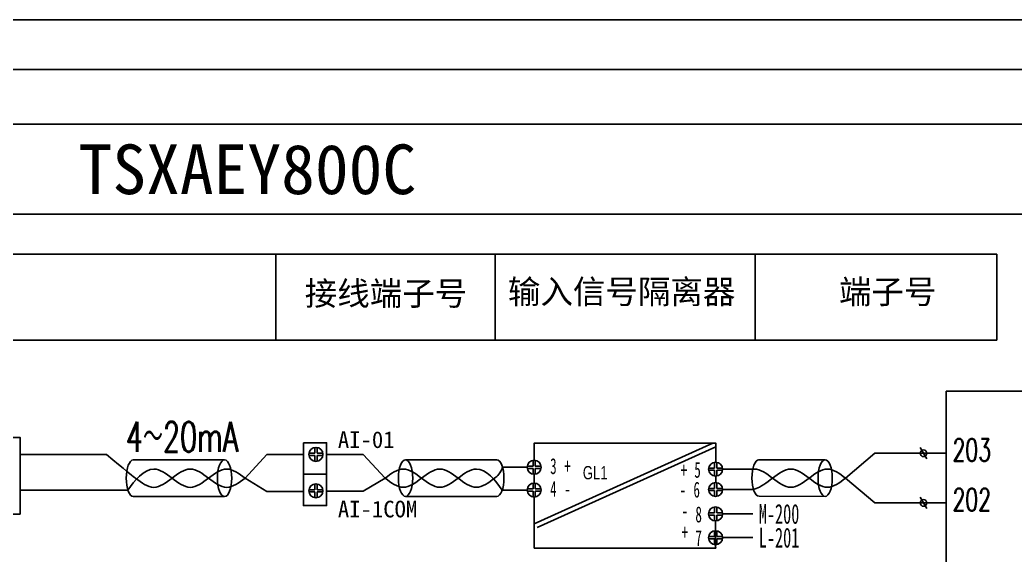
# Model space of a CAD drawing. Header units: millimetres. Extents: x 201 to 11482, y -7821 to 251.
# Drawn here: x 6470.4 to 6670.9, y -6684.6 to -6576.8 of the extents above; entities that cross this region are included whole.
import ezdxf

# ---------------------------------------------------------------- set-up
doc = ezdxf.new("R2010")
doc.units = ezdxf.units.MM
for name, color, linetype in [('02', 7, 'Continuous'), ('11', 7, 'Continuous'), ('LINE_THIN', 2, 'Continuous'), ('TEXT', 6, 'Continuous'), ('µçÂ¡¤Í¼', 7, 'Continuous')]:
    doc.layers.add(name, color=color, linetype=linetype)
doc.styles.add('HZ', font='txt', dxfattribs={"width": 0.67, "bigfont": 'hztxt'})

msp = doc.modelspace()

# ---------------------------------------------------------------- linework, layer by layer
for p, q in [((6267.069, -6586.831), (6829.173, -6586.831)), ((6667.258, -6623.976), (6437.5, -6623.976)), ((6521.977, -6623.976), (6521.977, -6641.295)), ((6566.194, -6623.976), (6566.194, -6641.295)), ((6618.574, -6623.976), (6618.574, -6641.295)), ((6667.258, -6641.295), (6667.258, -6623.976)), ((6437.5, -6641.295), (6667.258, -6641.295)), ((6470.465, -6664.3), (6487.835, -6664.3)), ((6489.154, -6665.397), (6487.835, -6664.3)), ((6470.465, -6671.483), (6487.835, -6671.483)), ((6610.591, -6677.7), (6610.591, -6683.17))]:
    msp.add_line(p, q)
at = {"color": 6}
for p, q in [((6574.03, -6672.883), (6574.046, -6683.17)), ((6574.046, -6683.17), (6610.618, -6683.17))]:
    msp.add_line(p, q, dxfattribs=at)
for points in [[(6355.314, -6597.84), (6724.396, -6597.84), (6724.396, -6615.96), (6355.314, -6615.96)], [(6657.024, -6651.582), (6675.868, -6651.582), (6675.868, -6903.099), (6657.024, -6903.099)], [(6470.465, -6676.342), (6437.5, -6676.342), (6437.5, -6660.912), (6470.465, -6660.912)]]:
    msp.add_lwpolyline(points, close=True)
at = {"layer": '02'}
for p, q in [((6529.841, -6662.899), (6529.841, -6664.073)), ((6530.282, -6662.899), (6530.282, -6664.073)), ((6511.647, -6665.415), (6493.262, -6665.415)), ((6515.769, -6669.092), (6520.191, -6664.309)), ((6529.841, -6664.073), (6528.667, -6664.073)), ((6529.841, -6664.514), (6528.667, -6664.514)), ((6529.841, -6664.514), (6529.841, -6665.688)), ((6531.456, -6664.073), (6530.282, -6664.073)), ((6530.282, -6664.514), (6530.282, -6665.688)), ((6531.456, -6664.514), (6530.282, -6664.514)), ((6543.998, -6669.08), (6539.576, -6664.296)), ((6548.119, -6665.403), (6566.504, -6665.403)), ((6573.817, -6665.501), (6573.817, -6666.675)), ((6574.258, -6665.501), (6574.258, -6666.675)), ((6610.383, -6665.881), (6610.383, -6667.055)), ((6610.824, -6665.881), (6610.824, -6667.055)), ((6632.668, -6665.403), (6619.216, -6665.403)), ((6636.789, -6669.08), (6642.689, -6664.078)), ((6573.817, -6666.675), (6572.643, -6666.675)), ((6573.817, -6667.117), (6572.643, -6667.117)), ((6573.817, -6667.117), (6573.817, -6668.291)), ((6575.432, -6666.675), (6574.258, -6666.675)), ((6574.258, -6667.117), (6574.258, -6668.291)), ((6575.432, -6667.117), (6574.258, -6667.117)), ((6610.383, -6667.055), (6609.209, -6667.055)), ((6610.383, -6667.496), (6609.209, -6667.496)), ((6610.383, -6667.496), (6610.383, -6668.67)), ((6611.998, -6667.055), (6610.824, -6667.055)), ((6610.824, -6667.496), (6610.824, -6668.67)), ((6611.998, -6667.496), (6610.824, -6667.496)), ((6515.769, -6669.092), (6520.191, -6671.739)), ((6543.998, -6669.08), (6539.576, -6671.727)), ((6610.383, -6669.974), (6610.383, -6671.148)), ((6610.824, -6669.974), (6610.824, -6671.148)), ((6636.789, -6669.08), (6642.689, -6674.08)), ((6529.841, -6671.415), (6528.667, -6671.415)), ((6529.841, -6671.856), (6528.667, -6671.856)), ((6529.841, -6670.241), (6529.841, -6671.415)), ((6529.841, -6671.856), (6529.841, -6673.03)), ((6530.282, -6670.241), (6530.282, -6671.415)), ((6531.456, -6671.415), (6530.282, -6671.415)), ((6530.282, -6671.856), (6530.282, -6673.03)), ((6531.456, -6671.856), (6530.282, -6671.856)), ((6573.81, -6671.251), (6572.636, -6671.251)), ((6573.81, -6671.692), (6572.636, -6671.692)), ((6573.81, -6670.077), (6573.81, -6671.251)), ((6573.81, -6671.692), (6573.81, -6672.866)), ((6574.251, -6670.077), (6574.251, -6671.251)), ((6575.425, -6671.251), (6574.251, -6671.251)), ((6574.251, -6671.692), (6574.251, -6672.866)), ((6575.425, -6671.692), (6574.251, -6671.692)), ((6610.383, -6671.148), (6609.209, -6671.148)), ((6610.383, -6671.589), (6609.209, -6671.589)), ((6610.383, -6671.589), (6610.383, -6672.763)), ((6611.998, -6671.148), (6610.824, -6671.148)), ((6610.824, -6671.589), (6610.824, -6672.763)), ((6611.998, -6671.589), (6610.824, -6671.589)), ((6511.647, -6672.769), (6493.262, -6672.769)), ((6548.119, -6672.757), (6566.504, -6672.757)), ((6632.668, -6672.757), (6619.346, -6672.742)), ((6610.371, -6674.894), (6610.371, -6676.068)), ((6610.812, -6674.894), (6610.812, -6676.068)), ((6610.371, -6676.068), (6609.197, -6676.068)), ((6610.371, -6676.509), (6609.197, -6676.509)), ((6610.371, -6676.509), (6610.371, -6677.683)), ((6611.986, -6676.068), (6610.812, -6676.068)), ((6610.812, -6676.509), (6610.812, -6677.683)), ((6611.986, -6676.509), (6610.812, -6676.509)), ((6610.371, -6679.677), (6610.371, -6680.851)), ((6610.812, -6679.677), (6610.812, -6680.851)), ((6610.371, -6680.851), (6609.197, -6680.851)), ((6610.371, -6681.292), (6609.197, -6681.292)), ((6610.371, -6681.292), (6610.371, -6682.467)), ((6611.986, -6680.851), (6610.812, -6680.851)), ((6611.986, -6681.292), (6610.812, -6681.292)), ((6610.812, -6681.292), (6610.812, -6682.467))]:
    msp.add_line(p, q, dxfattribs=at)
at = {"layer": '02', "color": 6, "lineweight": -2}
for p, q in [((6610.044, -6662.009), (6574.04, -6678.285)), ((6610.613, -6662.746), (6574.609, -6679.022)), ((6567.654, -6666.874), (6572.626, -6666.877)), ((6618.094, -6667.26), (6612.015, -6667.26)), ((6492.17, -6671.483), (6487.148, -6671.483)), ((6567.596, -6671.471), (6572.618, -6671.471)), ((6618.221, -6671.352), (6612.015, -6671.354)), ((6618.082, -6676.273), (6612.003, -6676.273)), ((6618.082, -6681.056), (6612.003, -6681.056))]:
    msp.add_line(p, q, dxfattribs=at)
at = {"layer": '02', "lineweight": -2}
for p, q in [((6527.545, -6664.309), (6520.183, -6664.309)), ((6532.221, -6664.296), (6539.584, -6664.296)), ((6527.545, -6668.285), (6532.221, -6668.285)), ((6527.545, -6671.739), (6520.183, -6671.739)), ((6532.221, -6671.727), (6539.584, -6671.727))]:
    msp.add_line(p, q, dxfattribs=at)
msp.add_lwpolyline([(6527.545, -6661.956), (6532.221, -6661.956), (6532.221, -6674.618), (6527.545, -6674.618)], close=True, dxfattribs=at)
at = {"layer": '02', "color": 6, "lineweight": -2}
for points in [[(6574.038, -6665.484), (6574.04, -6662.009), (6610.613, -6662.009), (6610.613, -6665.863)], [(6574.04, -6670.059), (6574.039, -6668.308)], [(6610.613, -6668.687), (6610.611, -6669.956)], [(6610.618, -6683.067), (6610.618, -6683.17)]]:
    msp.add_lwpolyline(points, dxfattribs=at)
at = {"layer": '02'}
for centre in [(6530.061, -6664.294), (6574.038, -6666.896), (6610.604, -6667.275), (6610.603, -6671.368), (6530.061, -6671.635), (6574.03, -6671.471), (6610.591, -6676.288), (6610.591, -6681.072)]:
    msp.add_circle(centre, 1.412, dxfattribs=at)
at = {"layer": '02', "color": 6, "lineweight": -2}
for centre, start, end in [((6610.613, -6667.26), 135.56611, 140.56789), ((6610.613, -6667.26), 39.43211, 49.12691), ((6610.613, -6667.26), 310.87309, 312.83785), ((6610.613, -6671.352), 135.56611, 140.56789), ((6610.613, -6671.352), 39.43211, 49.12691), ((6610.613, -6671.352), 310.87309, 312.83785), ((6610.601, -6676.273), 135.56611, 140.56789), ((6610.601, -6676.273), 39.43211, 49.12691), ((6610.601, -6676.273), 310.87309, 312.83785), ((6610.601, -6681.056), 135.56611, 140.56789), ((6610.601, -6681.056), 39.43211, 49.12691), ((6610.601, -6681.056), 310.87309, 312.83785)]:
    msp.add_arc(centre, 0.322, start, end, dxfattribs=at)
at = {"layer": '02', "extrusion": (0, 0, -1)}
for centre in [(6493.262, -6669.092), (6619.346, -6669.065)]:
    msp.add_ellipse(centre, major_axis=(0, 3.677), ratio=0.3908753, start_param=3.1415927, end_param=6.2831853, dxfattribs=at)
for centre in [(6511.647, -6669.092), (6632.668, -6669.08), (6632.668, -6669.08)]:
    msp.add_ellipse(centre, major_axis=(0, 3.677), ratio=0.3908753, dxfattribs=at)
at = {"layer": '02'}
msp.add_ellipse((6548.119, -6669.08), major_axis=(0, 3.677), ratio=0.3908753, dxfattribs=at)
msp.add_ellipse((6566.504, -6669.08), major_axis=(0, 3.677), ratio=0.3908753, start_param=3.1415927, end_param=6.2831853, dxfattribs=at)
for points, knots in [([(6515.769, -6669.092), (6514.543, -6670.012), (6512.092, -6671.852), (6508.414, -6669.092), (6504.737, -6666.333), (6501.06, -6669.092), (6497.383, -6671.852), (6494.332, -6669.563), (6492.508, -6668.193), (6489.154, -6665.397)], [0, 0, 0, 0, 2.7954019, 5.5908038, 8.3862057, 11.1816075, 13.9770094, 16.7724113, 18.1385703, 18.1385703, 18.1385703, 18.1385703]), ([(6515.769, -6669.092), (6514.543, -6668.173), (6512.092, -6666.333), (6508.414, -6669.092), (6504.737, -6671.852), (6501.06, -6669.092), (6496.651, -6665.784), (6493.468, -6669.598), (6492.17, -6671.483)], [0, 0, 0, 0, 2.7954019, 5.5908038, 8.3862057, 11.1816075, 13.9770094, 18.4411036, 18.4411036, 18.4411036, 18.4411036]), ([(6543.998, -6669.08), (6545.223, -6670), (6547.675, -6671.84), (6551.352, -6669.08), (6555.029, -6666.321), (6558.706, -6669.08), (6562.383, -6671.84), (6565.434, -6669.55), (6567.258, -6668.181), (6567.654, -6666.874)], [0, 0, 0, 0, 2.7954019, 5.5908038, 8.3862057, 11.1816075, 13.9770094, 16.7724113, 18.1385703, 18.1385703, 18.1385703, 18.1385703]), ([(6543.998, -6669.08), (6545.223, -6668.16), (6547.675, -6666.321), (6551.352, -6669.08), (6555.029, -6671.84), (6558.706, -6669.08), (6563.115, -6665.772), (6566.298, -6669.586), (6567.596, -6671.471)], [0, 0, 0, 0, 2.7954019, 5.5908038, 8.3862057, 11.1816075, 13.9770094, 18.4411036, 18.4411036, 18.4411036, 18.4411036]), ([(6636.789, -6669.08), (6635.563, -6668.16), (6633.112, -6666.321), (6629.435, -6669.08), (6625.758, -6671.84), (6622.081, -6669.08), (6619.526, -6667.163), (6618.197, -6667.247), (6618.094, -6667.26)], [0, 0, 0, 0, 2.7954019, 5.5908038, 8.3862057, 11.1816075, 13.9770094, 14.2120423, 14.2120423, 14.2120423, 14.2120423]), ([(6636.789, -6669.08), (6635.563, -6670), (6633.112, -6671.84), (6629.435, -6669.08), (6625.758, -6666.321), (6622.081, -6669.08), (6619.528, -6670.995), (6618.593, -6671.205), (6618.221, -6671.352)], [0, 0, 0, 0, 2.7954019, 5.5908038, 8.3862057, 11.1816075, 13.9770094, 14.2068088, 14.2068088, 14.2068088, 14.2068088])]:
    msp.add_open_spline(points, degree=3, knots=knots, dxfattribs=at)
at = {"layer": 'LINE_THIN'}
msp.add_line((6242.069, -6576.831), (6839.377, -6576.831), dxfattribs=at)
at = {"layer": 'µçÂ¡¤Í¼'}
for p, q in [((6651.803, -6662.941), (6653.195, -6665.216)), ((6657.024, -6664.078), (6642.689, -6664.078)), ((6651.803, -6672.943), (6653.195, -6675.218)), ((6657.024, -6674.08), (6642.689, -6674.08))]:
    msp.add_line(p, q, dxfattribs=at)
for centre in [(6652.499, -6664.078), (6652.499, -6674.08)]:
    msp.add_circle(centre, 0.667, dxfattribs=at)

# ---------------------------------------------------------------- texts
at = {"insert": (6482.231, -6601.903), "char_height": 10, "attachment_point": 1}
msp.add_mtext('TSXAEY800C', dxfattribs=at)
at = {"color": 6, "char_height": 6, "attachment_point": 1}
for s, insert, width in [('{\\fËÎÌå|b0|i0|c134|p2;\\H0.8x;接线端子号}', (6527.807, -6629.486), 60.8462), ('{\\fËÎÌå|b0|i0|c134|p2;\\H0.8x;输入信号隔离器}', (6568.754, -6629.143), 71.77609), ('{\\fËÎÌå|b0|i0|c134|p2;\\H0.8x;端子号}', (6635.442, -6629.143), 71.77609)]:
    msp.add_mtext(s, dxfattribs=dict(at, insert=insert, width=width))
at = {"color": 6, "linetype": 'ByBlock', "ltscale": 10, "char_height": 3.36, "width": 0.09421, "attachment_point": 1}
for s, insert in [('AI-01', (6534.48, -6659.655)), ('AI-1COM', (6534.48, -6673.627))]:
    msp.add_mtext(s, dxfattribs=dict(at, insert=insert))
at = {"layer": '02', "width": 0.6}
for s, height, p in [('3', 3.2, (6577.257, -6668.261)), ('+', 3.2, (6580.105, -6668.261)), ('5', 3.2, (6606.305, -6668.999)), ('+', 3.2, (6603.563, -6669.097)), ('4', 3.2, (6577.259, -6672.837)), ('6', 3.2, (6606.132, -6672.987)), ('-', 3.2, (6580.107, -6672.837)), ('-', 3.2, (6603.357, -6672.987)), ('-', 3.2, (6603.768, -6677.216)), ('8', 3.2, (6606.526, -6677.973)), ('M-200', 4, (6619.305, -6678.276)), ('+', 3.2, (6603.741, -6681.573)), ('7', 3.2, (6606.526, -6682.756)), ('L-201', 4, (6619.305, -6683.06))]:
    msp.add_text(s, height=height, dxfattribs=at).set_placement(p)
at = {"layer": '11', "color": 4, "style": 'HZ', "width": 0.67}
msp.add_text('4～20mA', height=6, dxfattribs=at).set_placement((6491.769, -6663.765))
at = {"layer": 'TEXT', "style": 'HZ', "width": 0.67}
for s, p in [('203', (6658.346, -6665.655)), ('202', (6658.346, -6675.657))]:
    msp.add_text(s, height=4.5, dxfattribs=at).set_placement(p)
at = {"layer": 'µçÂ¡¤Í¼', "insert": (6583.837, -6666.649), "char_height": 2.66715, "width": 6.70702, "attachment_point": 1}
msp.add_mtext('{\\fArial|b0|i0|c0|p32;\\W0.707;GL1}', dxfattribs=at)

doc.saveas('drawing.dxf')
